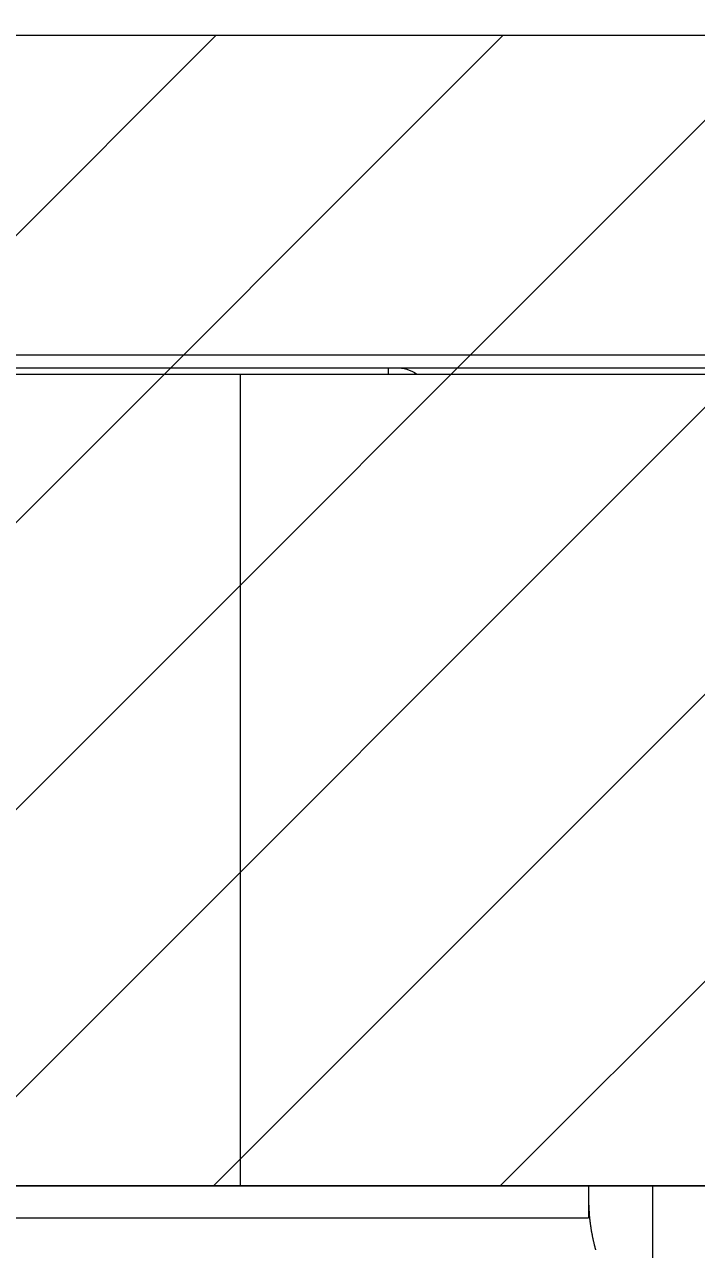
# Model space of a CAD drawing. Header units: millimetres. Extents: x -853320 to 19484, y -510814 to 9708.
# Drawn here: x 13738.02 to 13748.54, y 3747.82 to 3766.98 of the extents above; entities that cross this region are included whole.
import ezdxf

# ---------------------------------------------------------------- set-up
doc = ezdxf.new("R2010")
doc.units = ezdxf.units.MM
doc.linetypes.add('BEARBEITUNGEN', pattern=[0])
doc.linetypes.add('NASCOSTA', pattern=[9.525, 6.35, -3.175])
doc.layers.add('DS_ST_quote 1_50', color=7, linetype='Continuous')
for name, color, linetype, lineweight in [('F_ARREDI', 7, 'Continuous', 5), ('F_FERRAMENTA', 253, 'Continuous', 5), ('F_Guide', 1, 'Continuous', 9), ('F_MULTI laminato OPACO', 1, 'Continuous', 5), ('F_Proiezioni', 253, 'NASCOSTA', 9)]:
    doc.layers.add(name, color=color, linetype=linetype, lineweight=lineweight)
doc.styles.add('ARIAL', font='arial.ttf')
doc.dimstyles.new('ISO-100', dxfattribs={"dimtxt": 100, "dimasz": 5, "dimexe": 0.25, "dimexo": 6, "dimgap": 6, "dimtad": 1, "dimtxsty": 'ARIAL', "dimblk": 'ARCHTICK', "dimcen": 2.5, "dimdle": 15, "dimse1": 1, "dimse2": 1, "dimclrd": 256, "dimclre": 256, "dimclrt": 256, "dimadec": 0, "dimazin": 0, "dimtfac": 1, "dimtmove": 0, "dimatfit": 3, "dimldrblk": 'ARCHTICK', "dimfxl": 1, "dimlwd": -1, "dimlwe": -1, "dimarcsym": 0})

# ---------------------------------------------------------------- blocks, each defined once
blk = doc.blocks.new('CERNIERA_batttuta_pianta')
at = {"layer": 'F_FERRAMENTA'}
for p, q in [((813204.311, 528412.963), (813204.311, 528415.163)), ((813203.374, 528413.776), (813203.376, 528413.784)), ((813203.376, 528413.784), (813203.378, 528413.792)), ((813203.378, 528413.792), (813203.38, 528413.8)), ((813203.38, 528413.8), (813203.381, 528413.809)), ((813203.381, 528413.809), (813203.383, 528413.817)), ((813203.383, 528413.817), (813203.385, 528413.825)), ((813203.385, 528413.825), (813203.387, 528413.833)), ((813203.387, 528413.833), (813203.389, 528413.841)), ((813203.389, 528413.841), (813203.391, 528413.849)), ((813203.391, 528413.849), (813203.393, 528413.858)), ((813203.393, 528413.858), (813203.395, 528413.866)), ((813203.395, 528413.866), (813203.397, 528413.874)), ((813203.397, 528413.874), (813203.399, 528413.882)), ((813203.399, 528413.882), (813203.401, 528413.89)), ((813203.401, 528413.89), (813203.403, 528413.898)), ((813203.403, 528413.898), (813203.405, 528413.906)), ((813203.405, 528413.906), (813203.407, 528413.915)), ((813203.407, 528413.915), (813203.409, 528413.923)), ((813203.409, 528413.923), (813203.411, 528413.931)), ((813203.411, 528413.931), (813203.413, 528413.939)), ((813203.413, 528413.939), (813203.415, 528413.947)), ((813203.415, 528413.947), (813203.418, 528413.955)), ((813203.418, 528413.955), (813203.42, 528413.963)), ((813203.341, 528413.589), (813203.343, 528413.597)), ((813203.343, 528413.597), (813203.344, 528413.605)), ((813203.344, 528413.605), (813203.345, 528413.613)), ((813203.345, 528413.613), (813203.346, 528413.621)), ((813203.346, 528413.621), (813203.347, 528413.629)), ((813203.347, 528413.629), (813203.349, 528413.637)), ((813203.349, 528413.637), (813203.35, 528413.646)), ((813203.35, 528413.646), (813203.351, 528413.654)), ((813203.351, 528413.654), (813203.353, 528413.662)), ((813203.353, 528413.662), (813203.354, 528413.67)), ((813203.354, 528413.67), (813203.356, 528413.678)), ((813203.356, 528413.678), (813203.357, 528413.686)), ((813203.357, 528413.686), (813203.358, 528413.694)), ((813203.358, 528413.694), (813203.36, 528413.703)), ((813203.36, 528413.703), (813203.361, 528413.711)), ((813203.361, 528413.711), (813203.363, 528413.719)), ((813203.363, 528413.719), (813203.365, 528413.727)), ((813203.365, 528413.727), (813203.366, 528413.735)), ((813203.366, 528413.735), (813203.368, 528413.743)), ((813203.368, 528413.743), (813203.369, 528413.752)), ((813203.369, 528413.752), (813203.371, 528413.76)), ((813203.371, 528413.76), (813203.373, 528413.768)), ((813203.373, 528413.768), (813203.374, 528413.776)), ((813188.851, 528413.463), (813203.311, 528413.463)), ((813203.311, 528412.963), (813203.311, 528413.463)), ((813203.32, 528413.394), (813203.321, 528413.402)), ((813203.321, 528413.41), (813203.322, 528413.418)), ((813203.321, 528413.402), (813203.321, 528413.41)), ((813203.322, 528413.418), (813203.323, 528413.426)), ((813203.323, 528413.434), (813203.324, 528413.442)), ((813203.323, 528413.426), (813203.323, 528413.434)), ((813203.324, 528413.442), (813203.325, 528413.451)), ((813203.325, 528413.451), (813203.326, 528413.459)), ((813203.326, 528413.467), (813203.327, 528413.475)), ((813203.326, 528413.459), (813203.326, 528413.467)), ((813203.327, 528413.475), (813203.328, 528413.483)), ((813203.328, 528413.483), (813203.329, 528413.491)), ((813203.329, 528413.491), (813203.33, 528413.499)), ((813203.33, 528413.499), (813203.331, 528413.507)), ((813203.331, 528413.507), (813203.332, 528413.515)), ((813203.332, 528413.515), (813203.333, 528413.524)), ((813203.333, 528413.524), (813203.334, 528413.532)), ((813203.334, 528413.532), (813203.335, 528413.54)), ((813203.335, 528413.54), (813203.336, 528413.548)), ((813203.336, 528413.548), (813203.337, 528413.556)), ((813203.337, 528413.556), (813203.338, 528413.564)), ((813203.338, 528413.564), (813203.339, 528413.572)), ((813203.339, 528413.572), (813203.34, 528413.58)), ((813203.34, 528413.58), (813203.341, 528413.589)), ((813203.311, 528413.218), (813203.312, 528413.226)), ((813203.311, 528413.21), (813203.311, 528413.218)), ((813203.311, 528413.202), (813203.311, 528413.21)), ((813203.312, 528413.258), (813203.313, 528413.266)), ((813203.312, 528413.25), (813203.312, 528413.258)), ((813203.312, 528413.242), (813203.312, 528413.25)), ((813203.312, 528413.234), (813203.312, 528413.242)), ((813203.312, 528413.226), (813203.312, 528413.234)), ((813203.313, 528413.282), (813203.314, 528413.29)), ((813203.313, 528413.274), (813203.313, 528413.282)), ((813203.313, 528413.266), (813203.313, 528413.274)), ((813203.314, 528413.306), (813203.315, 528413.314)), ((813203.314, 528413.298), (813203.314, 528413.306)), ((813203.314, 528413.29), (813203.314, 528413.298)), ((813203.315, 528413.322), (813203.316, 528413.33)), ((813203.315, 528413.314), (813203.315, 528413.322)), ((813203.316, 528413.338), (813203.317, 528413.346)), ((813203.316, 528413.33), (813203.316, 528413.338)), ((813203.317, 528413.354), (813203.318, 528413.362)), ((813203.317, 528413.346), (813203.317, 528413.354)), ((813203.318, 528413.37), (813203.319, 528413.378)), ((813203.318, 528413.362), (813203.318, 528413.37)), ((813203.319, 528413.386), (813203.32, 528413.394)), ((813203.319, 528413.378), (813203.319, 528413.386)), ((813203.311, 528413.194), (813203.311, 528413.202)), ((813203.311, 528413.186), (813203.311, 528413.194)), ((813203.311, 528413.179), (813203.311, 528413.186)), ((813203.311, 528413.171), (813203.311, 528413.179)), ((813203.311, 528413.163), (813203.311, 528413.171)), ((813188.411, 528412.963), (813225.311, 528412.963)), ((813197.86, 528400.263), (813197.86, 528412.963)), ((813193.857, 528400.263), (813218.459, 528400.263)), ((813200.173, 528400.163), (813200.173, 528400.263)), ((813191.011, 528400.163), (813219.401, 528400.163))]:
    blk.add_line(p, q, dxfattribs=at)
blk.add_ellipse((813200.303, 528402.763), major_axis=(0, 2.6), ratio=0.448276, start_param=3.141593, end_param=3.419839, dxfattribs=at)
at = {"layer": 'F_Guide', "color": 14, "linetype": 'BEARBEITUNGEN', "true_color": 0xaa0000}
blk.add_lwpolyline([(813222.811, 528412.963), (813187.811, 528412.963), (813187.811, 528399.963), (813222.811, 528399.963)], close=True, dxfattribs=at)
blk = doc.blocks.new('ARMADIO_camera doppia_pianta')
at = {"layer": 'F_MULTI laminato OPACO', "transparency": 33554508}
h = blk.add_hatch(dxfattribs=at)
h.set_pattern_fill('ANSI31', color=6, angle=180)
h.set_pattern_definition([(225, (747484.5367, 534915.7557), (2.24506403, -2.24506403), [])])
h.paths.add_polyline_path([(27613.114, 3878.66), (27613.114, 3860.66), (28083.114, 3860.66), (28083.114, 3878.66)])
at = {"layer": 'F_MULTI laminato OPACO', "color": 6}
blk.add_lwpolyline([(27613.114, 3878.66), (27613.114, 3860.66), (28083.114, 3860.66), (28083.114, 3878.66)], close=True, dxfattribs=at)
at = {"layer": 'F_Proiezioni'}
blk.add_lwpolyline([(27613.114, 3860.66), (27613.114, 4310.66, -0.405113), (28083.114, 3860.66)], format="xyb", dxfattribs=at)
at = {"color": 2, "xscale": -1, "rotation": 180}
blk.add_blockref('CERNIERA_batttuta_pianta', (-785571.197, 532273.623), dxfattribs=at)
blk = doc.blocks.new('_ArchTick')
at = {"color": 0, "linetype": 'ByBlock', "const_width": 0.15}
blk.add_lwpolyline([(-0.5, -0.5), (0.5, 0.5)], dxfattribs=at)
blk = doc.blocks.new('*D146')
at = {"layer": 'Defpoints', "color": 0, "transparency": 16777216}
for p in [(5588.556, 7348.815), (19268.524, 2810.66), (19483.824, 2810.66)]:
    blk.add_point(p, dxfattribs=at)
at = {"layer": 'DS_ST_quote 1_50', "transparency": 16777216}
blk.add_line((19268.524, 7363.815), (19268.524, 2795.66), dxfattribs=at)
at = {"layer": 'DS_ST_quote 1_50', "transparency": 16777216, "xscale": 5, "yscale": 5, "zscale": 5}
for p, rotation in [((19268.524, 7348.815), 90), ((19268.524, 2810.66), 270)]:
    blk.add_blockref('_ArchTick', p, dxfattribs=dict(at, rotation=rotation))
at = {"layer": 'DS_ST_quote 1_50', "transparency": 16777216, "insert": (19202.429, 5079.737), "char_height": 100, "attachment_point": 5, "rotation": 90, "style": 'ARIAL'}
blk.add_mtext('4538,15', dxfattribs=at)

msp = doc.modelspace()

# ---------------------------------------------------------------- block references
at = {"layer": 'F_ARREDI'}
msp.add_blockref('ARMADIO_camera doppia_pianta', (-13885.264, -111.845), dxfattribs=at)

# ---------------------------------------------------------------- dimensions: what is measured, and where the dimension line sits
at = {"layer": 'DS_ST_quote 1_50', "color": 4}
dim = msp.add_linear_dim(base=(19268.5243, 2810.6601), p1=(5588.556, 7348.8148), p2=(19483.824, 2810.6601), angle=90, dimstyle='ISO-100', dxfattribs=at)
dim.commit()
dim.dimension.update_dxf_attribs({"geometry": '*D146', "text_midpoint": (19202.4288, 5079.7375)})

doc.saveas('drawing.dxf')
